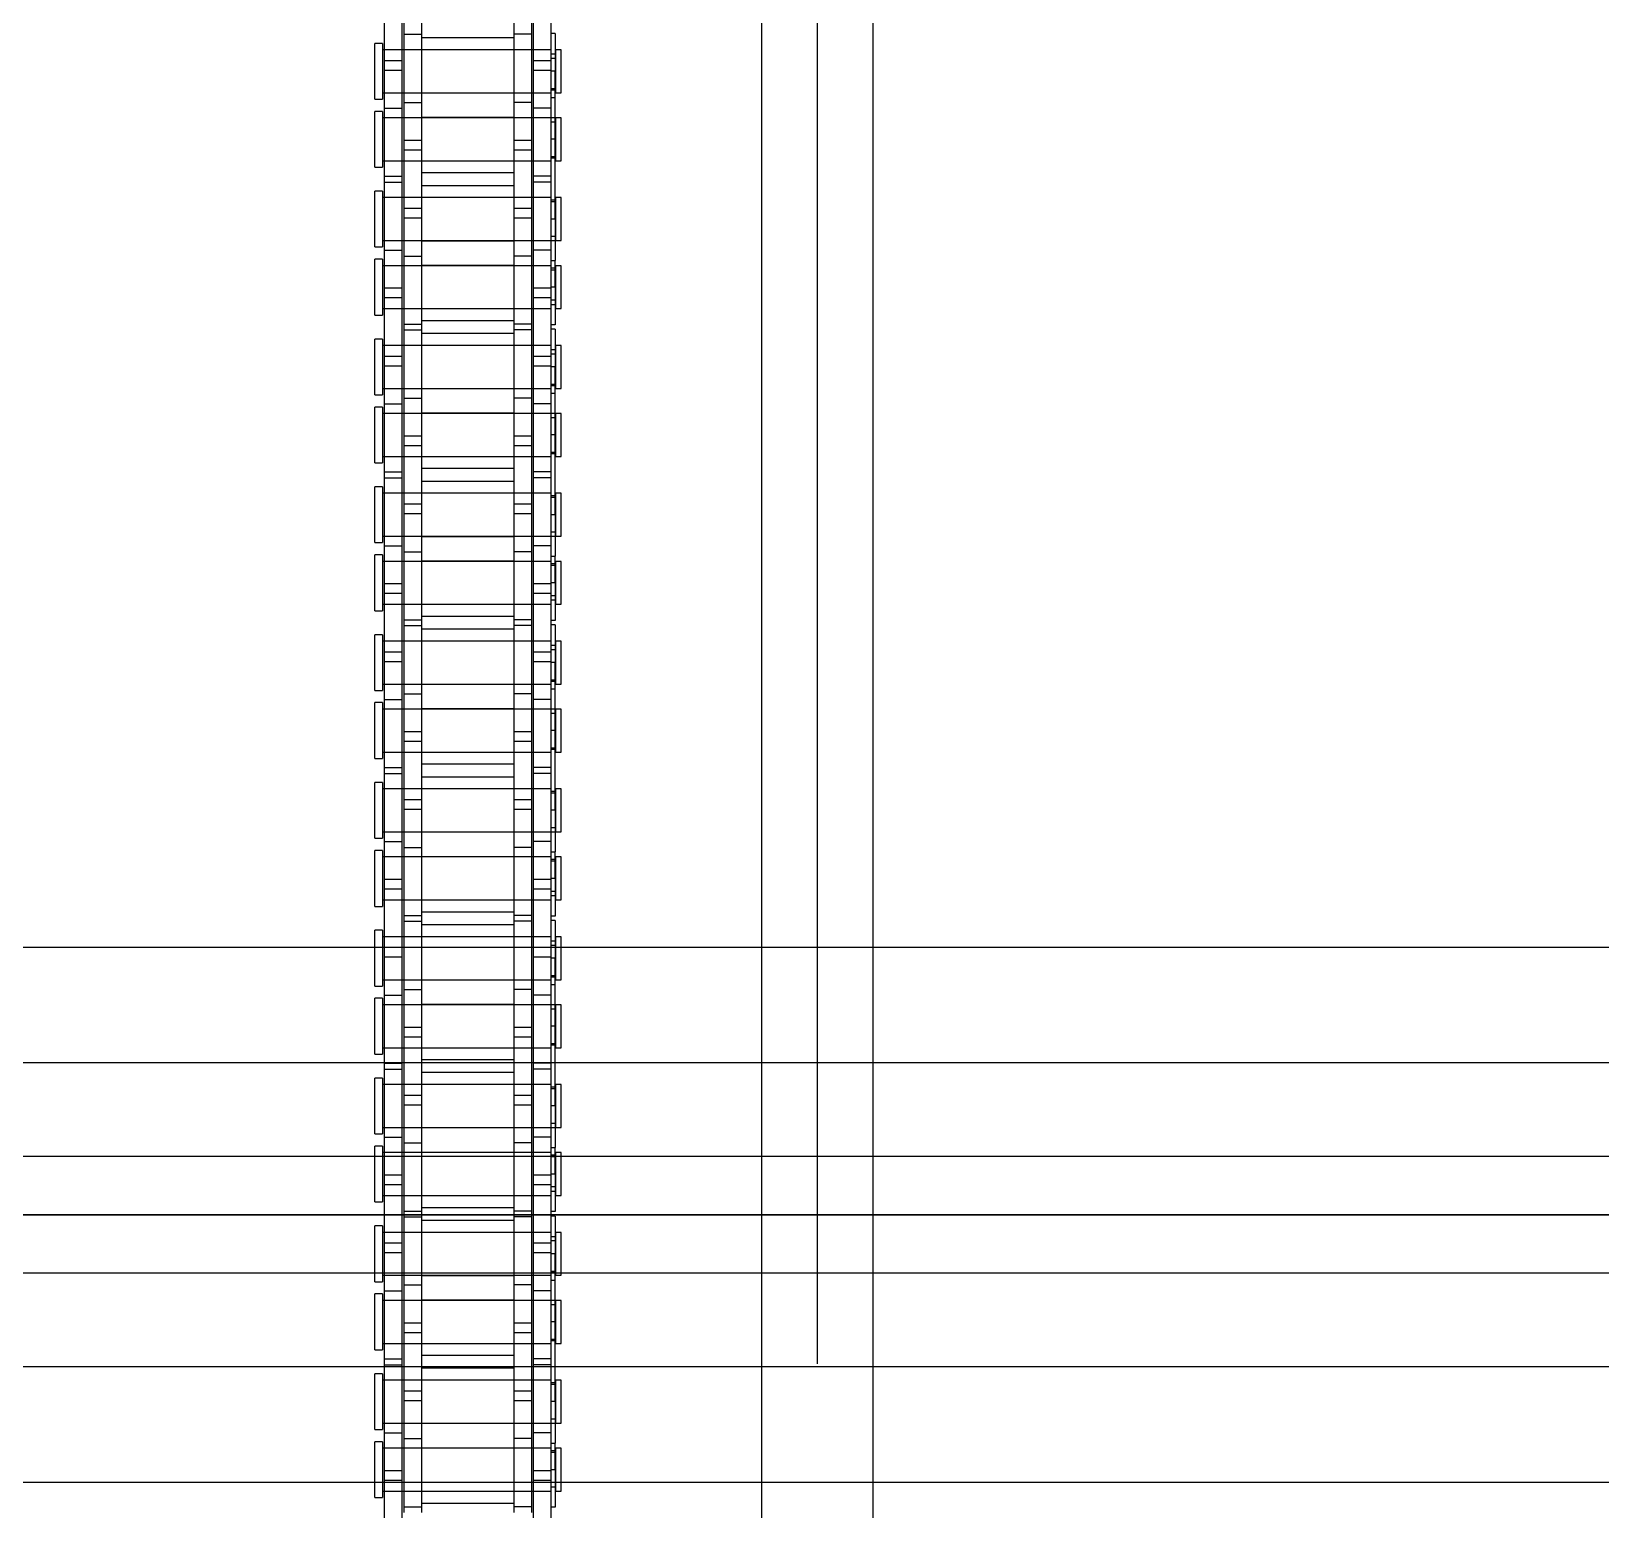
# Model space of a CAD drawing. Header units: metres. Extents: x 0 to 63075, y 0 to 44550.
# Drawn here: x 14317.9 to 14452.7, y 28127.5 to 28254.5 of the extents above; entities that cross this region are included whole.
import ezdxf

# ---------------------------------------------------------------- set-up
doc = ezdxf.new("R2010")
doc.units = ezdxf.units.M
doc.header["$LTSCALE"] = 75
for name, pattern in [('CENTER2', [28.575, 19.05, -3.175, 3.175, -3.175]), ('CENTERX2', [101.6, 63.5, -12.7, 12.7, -12.7]), ('HIDDEN2', [4.7625, 3.175, -1.5875])]:
    doc.linetypes.add(name, pattern=pattern)
for name, color, linetype in [('SC1', 7, 'CENTER2'), ('SDM', 7, 'Continuous'), ('SL1', 8, 'Continuous'), ('SL4', 4, 'Continuous'), ('ST1', 7, 'HIDDEN2')]:
    doc.layers.add(name, color=color, linetype=linetype)

# ---------------------------------------------------------------- blocks, each defined once
blk = doc.blocks.new('A$Cf5d57027')
at = {"layer": 'SL1'}
for p, q in [((3149.62, 5673), (6247.97, 5673)), ((4895.31, 5673), (6432.38, 5673)), ((8187.35, 5663.05), (2887.35, 5663.05)), ((8187.35, 5663.05), (2887.35, 5663.05)), ((6233.91, 5655), (4732.49, 5655)), ((0, 5650), (12183.08, 5650)), ((6788.85, 5650), (2967.86, 5650)), ((4732.49, 5645), (6233.91, 5645)), ((8187.35, 5636.95), (2887.35, 5636.95)), ((8187.35, 5636.95), (2887.35, 5636.95)), ((6247.97, 5627), (3149.62, 5627)), ((6432.38, 5627), (4895.31, 5627))]:
    blk.add_line(p, q, dxfattribs=at)
blk = doc.blocks.new('A$Ca53c419a')
at = {"layer": 'SL4'}
for p, q in [((1009.76, 215.76), (2334.74, 215.76)), ((2334.74, 206.23), (1009.76, 206.23))]:
    blk.add_line(p, q, dxfattribs=at)
at = {"layer": 'ST1'}
for p, q in [((1720.3, 248.16), (1729.4, 248.16)), ((1727.93, 249), (1732.73, 249)), ((1727.93, 249), (1727.93, 248.34)), ((1732.73, 248.34), (1727.93, 248.34)), ((1728.48, 248.34), (1728.48, 233.84)), ((1728.48, 248.16), (1728.48, 246.64)), ((1729.4, 248.16), (1730.26, 248.16)), ((1729.4, 246.64), (1729.4, 248.16)), ((1730.26, 248.16), (1739.35, 248.16)), ((1730.26, 248.16), (1730.26, 246.64)), ((1732.17, 233.84), (1732.17, 248.34)), ((1732.17, 246.64), (1732.17, 248.16)), ((1732.73, 248.34), (1732.73, 249)), ((1733.5, 248.16), (1733.5, 246.64)), ((1733.78, 249), (1738.57, 249)), ((1733.78, 249), (1733.78, 248.34)), ((1738.57, 248.34), (1733.78, 248.34)), ((1734.33, 248.34), (1734.33, 233.84)), ((1734.33, 248.16), (1734.33, 246.64)), ((1738.02, 233.84), (1738.02, 248.34)), ((1738.02, 246.64), (1738.02, 248.16)), ((1738.57, 248.34), (1738.57, 249)), ((1739.35, 248.16), (1739.35, 246.64)), ((1739.35, 248.16), (1745.7, 248.16)), ((1739.85, 248.16), (1739.85, 246.64)), ((1740.63, 249), (1745.43, 249)), ((1740.63, 249), (1740.63, 248.34)), ((1745.43, 248.34), (1740.63, 248.34)), ((1741.18, 248.34), (1741.18, 233.84)), ((1741.18, 248.16), (1741.18, 246.64)), ((1744.87, 233.84), (1744.87, 248.34)), ((1744.87, 246.64), (1744.87, 248.16)), ((1745.43, 248.34), (1745.43, 249)), ((1745.7, 248.16), (1745.7, 246.64)), ((1745.7, 248.16), (1754.8, 248.16)), ((1746.48, 249), (1751.27, 249)), ((1746.48, 249), (1746.48, 248.34)), ((1751.27, 248.34), (1746.48, 248.34)), ((1747.03, 248.34), (1747.03, 233.84)), ((1747.03, 248.16), (1747.03, 246.64)), ((1748.95, 246.64), (1748.95, 248.16)), ((1749.81, 248.16), (1749.81, 246.64)), ((1750.72, 233.84), (1750.72, 248.34)), ((1750.72, 246.64), (1750.72, 248.16)), ((1751.27, 248.34), (1751.27, 249)), ((1753.33, 249), (1758.13, 249)), ((1753.33, 249), (1753.33, 248.34)), ((1758.13, 248.34), (1753.33, 248.34)), ((1753.88, 248.34), (1753.88, 233.84)), ((1753.88, 248.16), (1753.88, 246.64)), ((1754.8, 248.16), (1755.66, 248.16)), ((1754.8, 246.64), (1754.8, 248.16)), ((1755.66, 248.16), (1764.75, 248.16)), ((1755.66, 248.16), (1755.66, 246.64)), ((1757.57, 233.84), (1757.57, 248.34)), ((1757.57, 246.64), (1757.57, 248.16)), ((1758.13, 248.34), (1758.13, 249)), ((1758.9, 248.16), (1758.9, 246.64)), ((1759.18, 249), (1763.97, 249)), ((1759.18, 249), (1759.18, 248.34)), ((1763.97, 248.34), (1759.18, 248.34)), ((1759.73, 248.34), (1759.73, 233.84)), ((1759.73, 248.16), (1759.73, 246.64)), ((1763.42, 233.84), (1763.42, 248.34)), ((1763.42, 246.64), (1763.42, 248.16)), ((1763.97, 248.34), (1763.97, 249)), ((1764.75, 248.16), (1764.75, 246.64)), ((1764.75, 248.16), (1771.1, 248.16)), ((1765.25, 248.16), (1765.25, 246.64)), ((1766.03, 249), (1770.83, 249)), ((1766.03, 249), (1766.03, 248.34)), ((1770.83, 248.34), (1766.03, 248.34)), ((1766.58, 248.34), (1766.58, 233.84)), ((1766.58, 248.16), (1766.58, 246.64)), ((1770.27, 233.84), (1770.27, 248.34)), ((1770.27, 246.64), (1770.27, 248.16)), ((1770.83, 248.34), (1770.83, 249)), ((1771.1, 248.16), (1771.1, 246.64)), ((1771.1, 248.16), (1780.2, 248.16)), ((1771.88, 249), (1776.67, 249)), ((1771.88, 249), (1771.88, 248.34)), ((1776.67, 248.34), (1771.88, 248.34)), ((1772.43, 248.34), (1772.43, 233.84)), ((1772.43, 248.16), (1772.43, 246.64)), ((1774.35, 246.64), (1774.35, 248.16)), ((1775.21, 248.16), (1775.21, 246.64)), ((1776.12, 233.84), (1776.12, 248.34)), ((1776.12, 246.64), (1776.12, 248.16)), ((1776.67, 248.34), (1776.67, 249)), ((1778.73, 249), (1783.53, 249)), ((1778.73, 249), (1778.73, 248.34)), ((1783.53, 248.34), (1778.73, 248.34)), ((1779.28, 248.34), (1779.28, 233.84)), ((1779.28, 248.16), (1779.28, 246.64)), ((1780.2, 248.16), (1781.06, 248.16)), ((1780.2, 246.64), (1780.2, 248.16)), ((1781.06, 248.16), (1790.15, 248.16)), ((1781.06, 248.16), (1781.06, 246.64)), ((1782.97, 233.84), (1782.97, 248.34)), ((1782.97, 246.64), (1782.97, 248.16)), ((1783.53, 248.34), (1783.53, 249)), ((1784.3, 248.16), (1784.3, 246.64)), ((1784.58, 249), (1789.37, 249)), ((1784.58, 249), (1784.58, 248.34)), ((1789.37, 248.34), (1784.58, 248.34)), ((1785.13, 248.34), (1785.13, 233.84)), ((1785.13, 248.16), (1785.13, 246.64)), ((1788.82, 233.84), (1788.82, 248.34)), ((1788.82, 246.64), (1788.82, 248.16)), ((1789.37, 248.34), (1789.37, 249)), ((1790.15, 248.16), (1790.15, 246.64)), ((1790.15, 248.16), (1796.5, 248.16)), ((1790.65, 248.16), (1790.65, 246.64)), ((1791.43, 249), (1796.23, 249)), ((1791.43, 249), (1791.43, 248.34)), ((1796.23, 248.34), (1791.43, 248.34)), ((1791.98, 248.34), (1791.98, 233.84)), ((1791.98, 248.16), (1791.98, 246.64)), ((1795.67, 233.84), (1795.67, 248.34)), ((1795.67, 246.64), (1795.67, 248.16)), ((1796.23, 248.34), (1796.23, 249)), ((1796.5, 248.16), (1796.5, 246.64)), ((1796.5, 248.16), (1805.6, 248.16)), ((1797.28, 249), (1802.07, 249)), ((1797.28, 249), (1797.28, 248.34)), ((1802.07, 248.34), (1797.28, 248.34)), ((1797.83, 248.34), (1797.83, 233.84)), ((1797.83, 248.16), (1797.83, 246.64)), ((1799.75, 246.64), (1799.75, 248.16)), ((1800.61, 248.16), (1800.61, 246.64)), ((1801.52, 233.84), (1801.52, 248.34)), ((1801.52, 246.64), (1801.52, 248.16)), ((1802.07, 248.34), (1802.07, 249)), ((1804.13, 249), (1808.93, 249)), ((1804.13, 249), (1804.13, 248.34)), ((1808.93, 248.34), (1804.13, 248.34)), ((1804.68, 248.34), (1804.68, 233.84)), ((1804.68, 248.16), (1804.68, 246.64)), ((1805.6, 248.16), (1806.46, 248.16)), ((1805.6, 246.64), (1805.6, 248.16)), ((1806.46, 248.16), (1815.55, 248.16)), ((1806.46, 248.16), (1806.46, 246.64)), ((1808.37, 233.84), (1808.37, 248.34)), ((1808.37, 246.64), (1808.37, 248.16)), ((1808.93, 248.34), (1808.93, 249)), ((1809.7, 248.16), (1809.7, 246.64)), ((1809.98, 249), (1814.77, 249)), ((1809.98, 249), (1809.98, 248.34)), ((1814.77, 248.34), (1809.98, 248.34)), ((1810.53, 248.34), (1810.53, 233.84)), ((1810.53, 248.16), (1810.53, 246.64)), ((1814.22, 233.84), (1814.22, 248.34)), ((1814.22, 246.64), (1814.22, 248.16)), ((1814.77, 248.34), (1814.77, 249)), ((1815.55, 248.16), (1815.55, 246.64)), ((1815.55, 248.16), (1821.9, 248.16)), ((1816.05, 248.16), (1816.05, 246.64)), ((1816.83, 249), (1821.63, 249)), ((1816.83, 249), (1816.83, 248.34)), ((1821.63, 248.34), (1816.83, 248.34)), ((1817.38, 248.34), (1817.38, 233.84)), ((1817.38, 248.16), (1817.38, 246.64)), ((1821.07, 233.84), (1821.07, 248.34)), ((1821.07, 246.64), (1821.07, 248.16)), ((1821.63, 248.34), (1821.63, 249)), ((1821.9, 248.16), (1821.9, 246.64)), ((1821.9, 248.16), (1831, 248.16)), ((1822.68, 249), (1827.47, 249)), ((1822.68, 249), (1822.68, 248.34)), ((1827.47, 248.34), (1822.68, 248.34)), ((1823.23, 248.34), (1823.23, 233.84)), ((1823.23, 248.16), (1823.23, 246.64)), ((1825.15, 246.64), (1825.15, 248.16)), ((1826.01, 248.16), (1826.01, 246.64)), ((1826.92, 233.84), (1826.92, 248.34)), ((1826.92, 246.64), (1826.92, 248.16)), ((1827.47, 248.34), (1827.47, 249)), ((1829.53, 249), (1834.33, 249)), ((1829.53, 249), (1829.53, 248.34)), ((1834.33, 248.34), (1829.53, 248.34)), ((1830.08, 248.34), (1830.08, 233.84)), ((1830.08, 248.16), (1830.08, 246.64)), ((1831, 248.16), (1831.86, 248.16)), ((1831, 246.64), (1831, 248.16)), ((1831.86, 248.16), (1840.95, 248.16)), ((1831.86, 248.16), (1831.86, 246.64)), ((1833.77, 233.84), (1833.77, 248.34)), ((1833.77, 246.64), (1833.77, 248.16)), ((1834.33, 248.34), (1834.33, 249)), ((1835.1, 248.16), (1835.1, 246.64)), ((1835.38, 249), (1840.17, 249)), ((1835.38, 249), (1835.38, 248.34)), ((1840.17, 248.34), (1835.38, 248.34)), ((1835.93, 248.34), (1835.93, 233.84)), ((1835.93, 248.16), (1835.93, 246.64)), ((1839.62, 233.84), (1839.62, 248.34)), ((1839.62, 246.64), (1839.62, 248.16)), ((1840.17, 248.34), (1840.17, 249)), ((1840.95, 248.16), (1840.95, 246.64)), ((1840.95, 248.16), (1847.3, 248.16)), ((1841.45, 248.16), (1841.45, 246.64)), ((1842.23, 249), (1847.03, 249)), ((1842.23, 249), (1842.23, 248.34)), ((1847.03, 248.34), (1842.23, 248.34)), ((1842.78, 248.34), (1842.78, 233.84)), ((1842.78, 248.16), (1842.78, 246.64)), ((1846.47, 233.84), (1846.47, 248.34)), ((1846.47, 246.64), (1846.47, 248.16)), ((1847.03, 248.34), (1847.03, 249)), ((1847.3, 248.16), (1847.3, 246.64)), ((1847.3, 248.16), (1856.4, 248.16)), ((1848.08, 249), (1852.87, 249)), ((1848.08, 249), (1848.08, 248.34)), ((1852.87, 248.34), (1848.08, 248.34)), ((1848.63, 248.34), (1848.63, 233.84)), ((1848.63, 248.16), (1848.63, 246.64)), ((1850.55, 246.64), (1850.55, 248.16)), ((1851.41, 248.16), (1851.41, 246.64)), ((1852.32, 233.84), (1852.32, 248.34)), ((1852.32, 246.64), (1852.32, 248.16)), ((1852.87, 248.34), (1852.87, 249)), ((1720.3, 246.64), (1729.4, 246.64)), ((1726.65, 246.48), (1733, 246.48)), ((1727.15, 246.48), (1727.15, 244.96)), ((1728.48, 246.48), (1728.48, 244.96)), ((1729.4, 246.64), (1730.26, 246.64)), ((1730.26, 246.64), (1739.35, 246.64)), ((1732.17, 244.96), (1732.17, 246.48)), ((1733, 246.48), (1733, 244.96)), ((1733, 246.48), (1742.1, 246.48)), ((1734.33, 246.48), (1734.33, 244.96)), ((1736.25, 244.96), (1736.25, 246.48)), ((1737.11, 246.48), (1737.11, 244.96)), ((1738.02, 244.96), (1738.02, 246.48)), ((1739.35, 246.64), (1745.7, 246.64)), ((1741.18, 246.48), (1741.18, 244.96)), ((1742.1, 246.48), (1742.96, 246.48)), ((1742.1, 244.96), (1742.1, 246.48)), ((1742.96, 246.48), (1752.05, 246.48)), ((1742.96, 246.48), (1742.96, 244.96)), ((1744.87, 244.96), (1744.87, 246.48)), ((1745.7, 246.64), (1754.8, 246.64)), ((1746.2, 246.48), (1746.2, 244.96)), ((1747.03, 246.48), (1747.03, 244.96)), ((1750.72, 244.96), (1750.72, 246.48)), ((1752.05, 246.48), (1752.05, 244.96)), ((1752.05, 246.48), (1758.4, 246.48)), ((1752.55, 246.48), (1752.55, 244.96)), ((1753.88, 246.48), (1753.88, 244.96)), ((1754.8, 246.64), (1755.66, 246.64)), ((1755.66, 246.64), (1764.75, 246.64)), ((1757.57, 244.96), (1757.57, 246.48)), ((1758.4, 246.48), (1758.4, 244.96)), ((1758.4, 246.48), (1767.5, 246.48)), ((1759.73, 246.48), (1759.73, 244.96)), ((1761.65, 244.96), (1761.65, 246.48)), ((1762.51, 246.48), (1762.51, 244.96)), ((1763.42, 244.96), (1763.42, 246.48)), ((1764.75, 246.64), (1771.1, 246.64)), ((1766.58, 246.48), (1766.58, 244.96)), ((1767.5, 246.48), (1768.36, 246.48)), ((1767.5, 244.96), (1767.5, 246.48)), ((1768.36, 246.48), (1777.45, 246.48)), ((1768.36, 246.48), (1768.36, 244.96)), ((1770.27, 244.96), (1770.27, 246.48)), ((1771.1, 246.64), (1780.2, 246.64)), ((1771.6, 246.48), (1771.6, 244.96)), ((1772.43, 246.48), (1772.43, 244.96)), ((1776.12, 244.96), (1776.12, 246.48)), ((1777.45, 246.48), (1777.45, 244.96)), ((1777.45, 246.48), (1783.8, 246.48)), ((1777.95, 246.48), (1777.95, 244.96)), ((1779.28, 246.48), (1779.28, 244.96)), ((1780.2, 246.64), (1781.06, 246.64)), ((1781.06, 246.64), (1790.15, 246.64)), ((1782.97, 244.96), (1782.97, 246.48)), ((1783.8, 246.48), (1783.8, 244.96)), ((1783.8, 246.48), (1792.9, 246.48)), ((1785.13, 246.48), (1785.13, 244.96)), ((1787.05, 244.96), (1787.05, 246.48)), ((1787.91, 246.48), (1787.91, 244.96)), ((1788.82, 244.96), (1788.82, 246.48)), ((1790.15, 246.64), (1796.5, 246.64)), ((1791.98, 246.48), (1791.98, 244.96)), ((1792.9, 246.48), (1793.76, 246.48)), ((1792.9, 244.96), (1792.9, 246.48)), ((1793.76, 246.48), (1802.85, 246.48)), ((1793.76, 246.48), (1793.76, 244.96)), ((1795.67, 244.96), (1795.67, 246.48)), ((1796.5, 246.64), (1805.6, 246.64)), ((1797, 246.48), (1797, 244.96)), ((1797.83, 246.48), (1797.83, 244.96)), ((1801.52, 244.96), (1801.52, 246.48)), ((1802.85, 246.48), (1802.85, 244.96)), ((1802.85, 246.48), (1809.2, 246.48)), ((1803.35, 246.48), (1803.35, 244.96)), ((1804.68, 246.48), (1804.68, 244.96)), ((1805.6, 246.64), (1806.46, 246.64)), ((1806.46, 246.64), (1815.55, 246.64)), ((1808.37, 244.96), (1808.37, 246.48)), ((1809.2, 246.48), (1809.2, 244.96)), ((1809.2, 246.48), (1818.3, 246.48)), ((1810.53, 246.48), (1810.53, 244.96)), ((1812.45, 244.96), (1812.45, 246.48)), ((1813.31, 246.48), (1813.31, 244.96)), ((1814.22, 244.96), (1814.22, 246.48)), ((1815.55, 246.64), (1821.9, 246.64)), ((1817.38, 246.48), (1817.38, 244.96)), ((1818.3, 246.48), (1819.16, 246.48)), ((1818.3, 244.96), (1818.3, 246.48)), ((1819.16, 246.48), (1828.25, 246.48)), ((1819.16, 246.48), (1819.16, 244.96)), ((1821.07, 244.96), (1821.07, 246.48)), ((1821.9, 246.64), (1831, 246.64)), ((1822.4, 246.48), (1822.4, 244.96)), ((1823.23, 246.48), (1823.23, 244.96)), ((1826.92, 244.96), (1826.92, 246.48)), ((1828.25, 246.48), (1828.25, 244.96)), ((1828.25, 246.48), (1834.6, 246.48)), ((1828.75, 246.48), (1828.75, 244.96)), ((1830.08, 246.48), (1830.08, 244.96)), ((1831, 246.64), (1831.86, 246.64)), ((1831.86, 246.64), (1840.95, 246.64)), ((1833.77, 244.96), (1833.77, 246.48)), ((1834.6, 246.48), (1834.6, 244.96)), ((1834.6, 246.48), (1843.7, 246.48)), ((1835.93, 246.48), (1835.93, 244.96)), ((1837.85, 244.96), (1837.85, 246.48)), ((1838.71, 246.48), (1838.71, 244.96)), ((1839.62, 244.96), (1839.62, 246.48)), ((1840.95, 246.64), (1847.3, 246.64)), ((1842.78, 246.48), (1842.78, 244.96)), ((1843.7, 246.48), (1844.56, 246.48)), ((1843.7, 244.96), (1843.7, 246.48)), ((1844.56, 246.48), (1853.65, 246.48)), ((1844.56, 246.48), (1844.56, 244.96)), ((1846.47, 244.96), (1846.47, 246.48)), ((1847.3, 246.64), (1856.4, 246.64)), ((1847.8, 246.48), (1847.8, 244.96)), ((1848.63, 246.48), (1848.63, 244.96)), ((1852.32, 244.96), (1852.32, 246.48)), ((1853.65, 246.48), (1853.65, 244.96)), ((1853.65, 246.48), (1860, 246.48)), ((1726.65, 244.96), (1733, 244.96)), ((1727.44, 237.03), (1727.44, 244.96)), ((1728.48, 244.96), (1728.48, 237.03)), ((1732.17, 237.03), (1732.17, 244.96)), ((1732.22, 244.96), (1732.22, 237.03)), ((1733, 244.96), (1742.1, 244.96)), ((1734.29, 237.03), (1734.29, 244.96)), ((1734.33, 244.96), (1734.33, 237.03)), ((1738.02, 237.03), (1738.02, 244.96)), ((1739.07, 244.96), (1739.07, 237.03)), ((1740.14, 237.03), (1740.14, 244.96)), ((1741.18, 244.96), (1741.18, 237.03)), ((1742.1, 244.96), (1742.96, 244.96)), ((1742.96, 244.96), (1752.05, 244.96)), ((1744.87, 237.03), (1744.87, 244.96)), ((1744.92, 244.96), (1744.92, 237.03)), ((1746.99, 237.03), (1746.99, 244.96)), ((1747.03, 244.96), (1747.03, 237.03)), ((1750.72, 237.03), (1750.72, 244.96)), ((1751.77, 244.96), (1751.77, 237.03)), ((1752.05, 244.96), (1758.4, 244.96)), ((1752.84, 237.03), (1752.84, 244.96)), ((1753.88, 244.96), (1753.88, 237.03)), ((1757.57, 237.03), (1757.57, 244.96)), ((1757.62, 244.96), (1757.62, 237.03)), ((1758.4, 244.96), (1767.5, 244.96)), ((1759.69, 237.03), (1759.69, 244.96)), ((1759.73, 244.96), (1759.73, 237.03)), ((1763.42, 237.03), (1763.42, 244.96)), ((1764.47, 244.96), (1764.47, 237.03)), ((1765.54, 237.03), (1765.54, 244.96)), ((1766.58, 244.96), (1766.58, 237.03)), ((1767.5, 244.96), (1768.36, 244.96)), ((1768.36, 244.96), (1777.45, 244.96)), ((1770.27, 237.03), (1770.27, 244.96)), ((1770.32, 244.96), (1770.32, 237.03)), ((1772.39, 237.03), (1772.39, 244.96)), ((1772.43, 244.96), (1772.43, 237.03)), ((1776.12, 237.03), (1776.12, 244.96)), ((1777.17, 244.96), (1777.17, 237.03)), ((1777.45, 244.96), (1783.8, 244.96)), ((1778.24, 237.03), (1778.24, 244.96)), ((1779.28, 244.96), (1779.28, 237.03)), ((1782.97, 237.03), (1782.97, 244.96)), ((1783.02, 244.96), (1783.02, 237.03)), ((1783.8, 244.96), (1792.9, 244.96)), ((1785.09, 237.03), (1785.09, 244.96)), ((1785.13, 244.96), (1785.13, 237.03)), ((1788.82, 237.03), (1788.82, 244.96)), ((1789.87, 244.96), (1789.87, 237.03)), ((1790.94, 237.03), (1790.94, 244.96)), ((1791.98, 244.96), (1791.98, 237.03)), ((1792.9, 244.96), (1793.76, 244.96)), ((1793.76, 244.96), (1802.85, 244.96)), ((1795.67, 237.03), (1795.67, 244.96)), ((1795.72, 244.96), (1795.72, 237.03)), ((1797.79, 237.03), (1797.79, 244.96)), ((1797.83, 244.96), (1797.83, 237.03)), ((1801.52, 237.03), (1801.52, 244.96)), ((1802.57, 244.96), (1802.57, 237.03)), ((1802.85, 244.96), (1809.2, 244.96)), ((1803.64, 237.03), (1803.64, 244.96)), ((1804.68, 244.96), (1804.68, 237.03)), ((1808.37, 237.03), (1808.37, 244.96)), ((1808.42, 244.96), (1808.42, 237.03)), ((1809.2, 244.96), (1818.3, 244.96)), ((1810.49, 237.03), (1810.49, 244.96)), ((1810.53, 244.96), (1810.53, 237.03)), ((1814.22, 237.03), (1814.22, 244.96)), ((1815.27, 244.96), (1815.27, 237.03)), ((1816.34, 237.03), (1816.34, 244.96)), ((1817.38, 244.96), (1817.38, 237.03)), ((1818.3, 244.96), (1819.16, 244.96)), ((1819.16, 244.96), (1828.25, 244.96)), ((1821.07, 237.03), (1821.07, 244.96)), ((1821.12, 244.96), (1821.12, 237.03)), ((1823.19, 237.03), (1823.19, 244.96)), ((1823.23, 244.96), (1823.23, 237.03)), ((1826.92, 237.03), (1826.92, 244.96)), ((1827.97, 244.96), (1827.97, 237.03)), ((1828.25, 244.96), (1834.6, 244.96)), ((1829.04, 237.03), (1829.04, 244.96)), ((1830.08, 244.96), (1830.08, 237.03)), ((1833.77, 237.03), (1833.77, 244.96)), ((1833.82, 244.96), (1833.82, 237.03)), ((1834.6, 244.96), (1843.7, 244.96)), ((1835.89, 237.03), (1835.89, 244.96)), ((1835.93, 244.96), (1835.93, 237.03)), ((1839.62, 237.03), (1839.62, 244.96)), ((1840.67, 244.96), (1840.67, 237.03)), ((1841.74, 237.03), (1841.74, 244.96)), ((1842.78, 244.96), (1842.78, 237.03)), ((1843.7, 244.96), (1844.56, 244.96)), ((1844.56, 244.96), (1853.65, 244.96)), ((1846.47, 237.03), (1846.47, 244.96)), ((1846.52, 244.96), (1846.52, 237.03)), ((1848.59, 237.03), (1848.59, 244.96)), ((1848.63, 244.96), (1848.63, 237.03)), ((1852.32, 237.03), (1852.32, 244.96)), ((1853.37, 244.96), (1853.37, 237.03)), ((1853.65, 244.96), (1860, 244.96)), ((1726.65, 237.03), (1733, 237.03)), ((1727.15, 235.51), (1727.15, 237.03)), ((1728.48, 237.03), (1728.48, 235.51)), ((1732.17, 235.51), (1732.17, 237.03)), ((1733, 235.51), (1733, 237.03)), ((1733, 237.03), (1742.1, 237.03)), ((1734.33, 237.03), (1734.33, 235.51)), ((1736.25, 235.51), (1736.25, 237.03)), ((1737.11, 237.03), (1737.11, 235.51)), ((1738.02, 235.51), (1738.02, 237.03)), ((1741.18, 237.03), (1741.18, 235.51)), ((1742.1, 237.03), (1742.96, 237.03)), ((1742.1, 235.51), (1742.1, 237.03)), ((1742.96, 237.03), (1752.05, 237.03)), ((1742.96, 237.03), (1742.96, 235.51)), ((1744.87, 235.51), (1744.87, 237.03)), ((1746.2, 235.51), (1746.2, 237.03)), ((1747.03, 237.03), (1747.03, 235.51)), ((1750.72, 235.51), (1750.72, 237.03)), ((1752.05, 235.51), (1752.05, 237.03)), ((1752.05, 237.03), (1758.4, 237.03)), ((1752.55, 235.51), (1752.55, 237.03)), ((1753.88, 237.03), (1753.88, 235.51)), ((1757.57, 235.51), (1757.57, 237.03)), ((1758.4, 235.51), (1758.4, 237.03)), ((1758.4, 237.03), (1767.5, 237.03)), ((1759.73, 237.03), (1759.73, 235.51)), ((1761.65, 235.51), (1761.65, 237.03)), ((1762.51, 237.03), (1762.51, 235.51)), ((1763.42, 235.51), (1763.42, 237.03)), ((1766.58, 237.03), (1766.58, 235.51)), ((1767.5, 237.03), (1768.36, 237.03)), ((1767.5, 235.51), (1767.5, 237.03)), ((1768.36, 237.03), (1777.45, 237.03)), ((1768.36, 237.03), (1768.36, 235.51)), ((1770.27, 235.51), (1770.27, 237.03)), ((1771.6, 235.51), (1771.6, 237.03)), ((1772.43, 237.03), (1772.43, 235.51)), ((1776.12, 235.51), (1776.12, 237.03)), ((1777.45, 235.51), (1777.45, 237.03)), ((1777.45, 237.03), (1783.8, 237.03)), ((1777.95, 235.51), (1777.95, 237.03)), ((1779.28, 237.03), (1779.28, 235.51)), ((1782.97, 235.51), (1782.97, 237.03)), ((1783.8, 235.51), (1783.8, 237.03)), ((1783.8, 237.03), (1792.9, 237.03)), ((1785.13, 237.03), (1785.13, 235.51)), ((1787.05, 235.51), (1787.05, 237.03)), ((1787.91, 237.03), (1787.91, 235.51)), ((1788.82, 235.51), (1788.82, 237.03)), ((1791.98, 237.03), (1791.98, 235.51)), ((1792.9, 237.03), (1793.76, 237.03)), ((1792.9, 235.51), (1792.9, 237.03)), ((1793.76, 237.03), (1802.85, 237.03)), ((1793.76, 237.03), (1793.76, 235.51)), ((1795.67, 235.51), (1795.67, 237.03)), ((1797, 235.51), (1797, 237.03)), ((1797.83, 237.03), (1797.83, 235.51)), ((1801.52, 235.51), (1801.52, 237.03)), ((1802.85, 235.51), (1802.85, 237.03)), ((1802.85, 237.03), (1809.2, 237.03)), ((1803.35, 235.51), (1803.35, 237.03)), ((1804.68, 237.03), (1804.68, 235.51)), ((1808.37, 235.51), (1808.37, 237.03)), ((1809.2, 235.51), (1809.2, 237.03)), ((1809.2, 237.03), (1818.3, 237.03)), ((1810.53, 237.03), (1810.53, 235.51)), ((1812.45, 235.51), (1812.45, 237.03)), ((1813.31, 237.03), (1813.31, 235.51)), ((1814.22, 235.51), (1814.22, 237.03)), ((1817.38, 237.03), (1817.38, 235.51)), ((1818.3, 237.03), (1819.16, 237.03)), ((1818.3, 235.51), (1818.3, 237.03)), ((1819.16, 237.03), (1828.25, 237.03)), ((1819.16, 237.03), (1819.16, 235.51)), ((1821.07, 235.51), (1821.07, 237.03)), ((1822.4, 235.51), (1822.4, 237.03)), ((1823.23, 237.03), (1823.23, 235.51)), ((1826.92, 235.51), (1826.92, 237.03)), ((1828.25, 235.51), (1828.25, 237.03)), ((1828.25, 237.03), (1834.6, 237.03)), ((1828.75, 235.51), (1828.75, 237.03)), ((1830.08, 237.03), (1830.08, 235.51)), ((1833.77, 235.51), (1833.77, 237.03)), ((1834.6, 235.51), (1834.6, 237.03)), ((1834.6, 237.03), (1843.7, 237.03)), ((1835.93, 237.03), (1835.93, 235.51)), ((1837.85, 235.51), (1837.85, 237.03)), ((1838.71, 237.03), (1838.71, 235.51)), ((1839.62, 235.51), (1839.62, 237.03)), ((1842.78, 237.03), (1842.78, 235.51)), ((1843.7, 237.03), (1844.56, 237.03)), ((1843.7, 235.51), (1843.7, 237.03)), ((1844.56, 237.03), (1853.65, 237.03)), ((1844.56, 237.03), (1844.56, 235.51)), ((1846.47, 235.51), (1846.47, 237.03)), ((1847.8, 235.51), (1847.8, 237.03)), ((1848.63, 237.03), (1848.63, 235.51)), ((1852.32, 235.51), (1852.32, 237.03)), ((1853.65, 235.51), (1853.65, 237.03)), ((1853.65, 237.03), (1860, 237.03)), ((1720.3, 235.36), (1729.4, 235.36)), ((1726.65, 235.51), (1733, 235.51)), ((1728.48, 235.36), (1728.48, 233.84)), ((1729.4, 235.36), (1730.26, 235.36)), ((1729.4, 233.84), (1729.4, 235.36)), ((1730.26, 235.36), (1739.35, 235.36)), ((1730.26, 235.36), (1730.26, 233.84)), ((1732.17, 233.84), (1732.17, 235.36)), ((1733, 235.51), (1742.1, 235.51)), ((1733.5, 233.84), (1733.5, 235.36)), ((1734.33, 235.36), (1734.33, 233.51)), ((1738.02, 233.84), (1738.02, 235.36)), ((1739.35, 233.84), (1739.35, 235.36)), ((1739.35, 235.36), (1745.7, 235.36)), ((1739.85, 233.84), (1739.85, 235.36)), ((1741.18, 235.36), (1741.18, 233.84)), ((1742.1, 235.51), (1742.96, 235.51)), ((1742.96, 235.51), (1752.05, 235.51)), ((1744.87, 233.51), (1744.87, 235.36)), ((1745.7, 233.84), (1745.7, 235.36)), ((1745.7, 235.36), (1754.8, 235.36)), ((1747.03, 235.36), (1747.03, 233.84)), ((1748.95, 233.84), (1748.95, 235.36)), ((1749.81, 235.36), (1749.81, 233.84)), ((1750.72, 233.84), (1750.72, 235.36)), ((1752.05, 235.51), (1758.4, 235.51)), ((1753.88, 235.36), (1753.88, 233.84)), ((1754.8, 235.36), (1755.66, 235.36)), ((1754.8, 233.84), (1754.8, 235.36)), ((1755.66, 235.36), (1764.75, 235.36)), ((1755.66, 235.36), (1755.66, 233.84)), ((1757.57, 233.84), (1757.57, 235.36)), ((1758.4, 235.51), (1767.5, 235.51)), ((1758.9, 233.84), (1758.9, 235.36)), ((1759.73, 235.36), (1759.73, 233.51)), ((1763.42, 233.84), (1763.42, 235.36)), ((1764.75, 233.84), (1764.75, 235.36)), ((1764.75, 235.36), (1771.1, 235.36)), ((1765.25, 233.84), (1765.25, 235.36)), ((1766.58, 235.36), (1766.58, 233.84)), ((1767.5, 235.51), (1768.36, 235.51)), ((1768.36, 235.51), (1777.45, 235.51)), ((1770.27, 233.51), (1770.27, 235.36)), ((1771.1, 233.84), (1771.1, 235.36)), ((1771.1, 235.36), (1780.2, 235.36)), ((1772.43, 235.36), (1772.43, 233.84)), ((1774.35, 233.84), (1774.35, 235.36)), ((1775.21, 235.36), (1775.21, 233.84)), ((1776.12, 233.84), (1776.12, 235.36)), ((1777.45, 235.51), (1783.8, 235.51)), ((1779.28, 235.36), (1779.28, 233.84)), ((1780.2, 235.36), (1781.06, 235.36)), ((1780.2, 233.84), (1780.2, 235.36)), ((1781.06, 235.36), (1790.15, 235.36)), ((1781.06, 235.36), (1781.06, 233.84)), ((1782.97, 233.84), (1782.97, 235.36)), ((1783.8, 235.51), (1792.9, 235.51)), ((1784.3, 233.84), (1784.3, 235.36)), ((1785.13, 235.36), (1785.13, 233.51)), ((1788.82, 233.84), (1788.82, 235.36)), ((1790.15, 233.84), (1790.15, 235.36)), ((1790.15, 235.36), (1796.5, 235.36)), ((1790.65, 233.84), (1790.65, 235.36)), ((1791.98, 235.36), (1791.98, 233.84)), ((1792.9, 235.51), (1793.76, 235.51)), ((1793.76, 235.51), (1802.85, 235.51)), ((1795.67, 233.51), (1795.67, 235.36)), ((1796.5, 233.84), (1796.5, 235.36)), ((1796.5, 235.36), (1805.6, 235.36)), ((1797.83, 235.36), (1797.83, 233.84)), ((1799.75, 233.84), (1799.75, 235.36)), ((1800.61, 235.36), (1800.61, 233.84)), ((1801.52, 233.84), (1801.52, 235.36)), ((1802.85, 235.51), (1809.2, 235.51)), ((1804.68, 235.36), (1804.68, 233.84)), ((1805.6, 235.36), (1806.46, 235.36)), ((1805.6, 233.84), (1805.6, 235.36)), ((1806.46, 235.36), (1815.55, 235.36)), ((1806.46, 235.36), (1806.46, 233.84)), ((1808.37, 233.84), (1808.37, 235.36)), ((1809.2, 235.51), (1818.3, 235.51)), ((1809.7, 233.84), (1809.7, 235.36)), ((1810.53, 235.36), (1810.53, 233.51)), ((1814.22, 233.84), (1814.22, 235.36)), ((1815.55, 233.84), (1815.55, 235.36)), ((1815.55, 235.36), (1821.9, 235.36)), ((1816.05, 233.84), (1816.05, 235.36)), ((1817.38, 235.36), (1817.38, 233.84)), ((1818.3, 235.51), (1819.16, 235.51)), ((1819.16, 235.51), (1828.25, 235.51)), ((1821.07, 233.51), (1821.07, 235.36)), ((1821.9, 233.84), (1821.9, 235.36)), ((1821.9, 235.36), (1831, 235.36)), ((1823.23, 235.36), (1823.23, 233.84)), ((1825.15, 233.84), (1825.15, 235.36)), ((1826.01, 235.36), (1826.01, 233.84)), ((1826.92, 233.84), (1826.92, 235.36)), ((1828.25, 235.51), (1834.6, 235.51)), ((1830.08, 235.36), (1830.08, 233.84)), ((1831, 235.36), (1831.86, 235.36)), ((1831, 233.84), (1831, 235.36)), ((1831.86, 235.36), (1840.95, 235.36)), ((1831.86, 235.36), (1831.86, 233.84)), ((1833.77, 233.84), (1833.77, 235.36)), ((1834.6, 235.51), (1843.7, 235.51)), ((1835.1, 233.84), (1835.1, 235.36)), ((1835.93, 235.36), (1835.93, 233.51)), ((1839.62, 233.84), (1839.62, 235.36)), ((1840.95, 233.84), (1840.95, 235.36)), ((1840.95, 235.36), (1847.3, 235.36)), ((1841.45, 233.84), (1841.45, 235.36)), ((1842.78, 235.36), (1842.78, 233.84)), ((1843.7, 235.51), (1844.56, 235.51)), ((1844.56, 235.51), (1853.65, 235.51)), ((1846.47, 233.51), (1846.47, 235.36)), ((1847.3, 233.84), (1847.3, 235.36)), ((1847.3, 235.36), (1856.4, 235.36)), ((1848.63, 235.36), (1848.63, 233.84)), ((1850.55, 233.84), (1850.55, 235.36)), ((1851.41, 235.36), (1851.41, 233.84)), ((1852.32, 233.84), (1852.32, 235.36)), ((1853.65, 235.51), (1860, 235.51)), ((1720.3, 233.84), (1729.4, 233.84)), ((1727.1, 233.51), (1727.1, 233.84)), ((1730.33, 233.51), (1727.1, 233.51)), ((1732.17, 233.47), (1728.48, 233.47)), ((1728.48, 233.47), (1728.48, 233)), ((1728.85, 233.84), (1728.85, 233.47)), ((1729.22, 233.51), (1729.22, 233.84)), ((1729.4, 233.84), (1730.26, 233.84)), ((1730.26, 233.84), (1739.35, 233.84)), ((1730.33, 233.51), (1730.33, 233.84)), ((1730.33, 233.51), (1732.62, 233.51)), ((1731.8, 233.47), (1731.8, 233.84)), ((1731.95, 233.51), (1731.95, 233.84)), ((1732.17, 233), (1732.17, 233.47)), ((1732.62, 233.84), (1732.62, 233.51)), ((1736.18, 233.51), (1732.62, 233.51)), ((1738.02, 233.47), (1734.33, 233.47)), ((1734.33, 233.47), (1734.33, 233)), ((1734.7, 233.84), (1734.7, 233.47)), ((1736.18, 233.51), (1736.18, 233.84)), ((1736.18, 233.51), (1748.88, 233.51)), ((1737.65, 233.47), (1737.65, 233.84)), ((1737.8, 233.51), (1737.8, 233.84)), ((1738.02, 233), (1738.02, 233.47)), ((1739.35, 233.84), (1745.7, 233.84)), ((1744.87, 233.47), (1741.18, 233.47)), ((1741.18, 233.47), (1741.18, 233)), ((1741.41, 233.51), (1741.41, 233.84)), ((1741.55, 233.84), (1741.55, 233.47)), ((1743.03, 233.51), (1743.03, 233.84)), ((1744.5, 233.47), (1744.5, 233.84)), ((1744.87, 233), (1744.87, 233.47)), ((1745.7, 233.84), (1754.8, 233.84)), ((1746.58, 233.51), (1746.58, 233.84)), ((1750.72, 233.47), (1747.03, 233.47)), ((1747.03, 233.47), (1747.03, 233)), ((1747.26, 233.51), (1747.26, 233.84)), ((1747.4, 233.84), (1747.4, 233.47)), ((1748.88, 233.51), (1748.88, 233.84)), ((1752.11, 233.51), (1748.88, 233.51)), ((1749.98, 233.51), (1749.98, 233.84)), ((1750.35, 233.47), (1750.35, 233.84)), ((1750.72, 233), (1750.72, 233.47)), ((1752.11, 233.51), (1752.11, 233.84)), ((1752.5, 233.51), (1752.5, 233.84)), ((1755.73, 233.51), (1752.5, 233.51)), ((1757.57, 233.47), (1753.88, 233.47)), ((1753.88, 233.47), (1753.88, 233)), ((1754.25, 233.84), (1754.25, 233.47)), ((1754.62, 233.51), (1754.62, 233.84)), ((1754.8, 233.84), (1755.66, 233.84)), ((1755.66, 233.84), (1764.75, 233.84)), ((1755.73, 233.51), (1755.73, 233.84)), ((1755.73, 233.51), (1758.02, 233.51)), ((1757.2, 233.47), (1757.2, 233.84)), ((1757.35, 233.51), (1757.35, 233.84)), ((1757.57, 233), (1757.57, 233.47)), ((1758.02, 233.84), (1758.02, 233.51)), ((1761.58, 233.51), (1758.02, 233.51)), ((1763.42, 233.47), (1759.73, 233.47)), ((1759.73, 233.47), (1759.73, 233)), ((1760.1, 233.84), (1760.1, 233.47)), ((1761.58, 233.51), (1761.58, 233.84)), ((1761.58, 233.51), (1774.28, 233.51)), ((1763.05, 233.47), (1763.05, 233.84)), ((1763.2, 233.51), (1763.2, 233.84)), ((1763.42, 233), (1763.42, 233.47)), ((1764.75, 233.84), (1771.1, 233.84)), ((1770.27, 233.47), (1766.58, 233.47)), ((1766.58, 233.47), (1766.58, 233)), ((1766.81, 233.51), (1766.81, 233.84)), ((1766.95, 233.84), (1766.95, 233.47)), ((1768.43, 233.51), (1768.43, 233.84)), ((1769.9, 233.47), (1769.9, 233.84)), ((1770.27, 233), (1770.27, 233.47)), ((1771.1, 233.84), (1780.2, 233.84)), ((1771.98, 233.51), (1771.98, 233.84)), ((1776.12, 233.47), (1772.43, 233.47)), ((1772.43, 233.47), (1772.43, 233)), ((1772.66, 233.51), (1772.66, 233.84)), ((1772.8, 233.84), (1772.8, 233.47)), ((1774.28, 233.51), (1774.28, 233.84)), ((1777.51, 233.51), (1774.28, 233.51)), ((1775.38, 233.51), (1775.38, 233.84)), ((1775.75, 233.47), (1775.75, 233.84)), ((1776.12, 233), (1776.12, 233.47)), ((1777.51, 233.51), (1777.51, 233.84)), ((1777.9, 233.51), (1777.9, 233.84)), ((1781.13, 233.51), (1777.9, 233.51)), ((1782.97, 233.47), (1779.28, 233.47)), ((1779.28, 233.47), (1779.28, 233)), ((1779.65, 233.84), (1779.65, 233.47)), ((1780.02, 233.51), (1780.02, 233.84)), ((1780.2, 233.84), (1781.06, 233.84)), ((1781.06, 233.84), (1790.15, 233.84)), ((1781.13, 233.51), (1781.13, 233.84)), ((1781.13, 233.51), (1783.42, 233.51)), ((1782.6, 233.47), (1782.6, 233.84)), ((1782.75, 233.51), (1782.75, 233.84)), ((1782.97, 233), (1782.97, 233.47)), ((1783.42, 233.84), (1783.42, 233.51)), ((1786.98, 233.51), (1783.42, 233.51)), ((1788.82, 233.47), (1785.13, 233.47)), ((1785.13, 233.47), (1785.13, 233)), ((1785.5, 233.84), (1785.5, 233.47)), ((1786.98, 233.51), (1786.98, 233.84)), ((1786.98, 233.51), (1799.68, 233.51)), ((1788.45, 233.47), (1788.45, 233.84)), ((1788.6, 233.51), (1788.6, 233.84)), ((1788.82, 233), (1788.82, 233.47)), ((1790.15, 233.84), (1796.5, 233.84)), ((1795.67, 233.47), (1791.98, 233.47)), ((1791.98, 233.47), (1791.98, 233)), ((1792.21, 233.51), (1792.21, 233.84)), ((1792.35, 233.84), (1792.35, 233.47)), ((1793.83, 233.51), (1793.83, 233.84)), ((1795.3, 233.47), (1795.3, 233.84)), ((1795.67, 233), (1795.67, 233.47)), ((1796.5, 233.84), (1805.6, 233.84)), ((1797.38, 233.51), (1797.38, 233.84)), ((1801.52, 233.47), (1797.83, 233.47)), ((1797.83, 233.47), (1797.83, 233)), ((1798.06, 233.51), (1798.06, 233.84)), ((1798.2, 233.84), (1798.2, 233.47)), ((1799.68, 233.51), (1799.68, 233.84)), ((1802.91, 233.51), (1799.68, 233.51)), ((1800.78, 233.51), (1800.78, 233.84)), ((1801.15, 233.47), (1801.15, 233.84)), ((1801.52, 233), (1801.52, 233.47)), ((1802.91, 233.51), (1802.91, 233.84)), ((1803.3, 233.51), (1803.3, 233.84)), ((1806.53, 233.51), (1803.3, 233.51)), ((1808.37, 233.47), (1804.68, 233.47)), ((1804.68, 233.47), (1804.68, 233)), ((1805.05, 233.84), (1805.05, 233.47)), ((1805.42, 233.51), (1805.42, 233.84)), ((1805.6, 233.84), (1806.46, 233.84)), ((1806.46, 233.84), (1815.55, 233.84)), ((1806.53, 233.51), (1806.53, 233.84)), ((1806.53, 233.51), (1808.82, 233.51)), ((1808, 233.47), (1808, 233.84)), ((1808.15, 233.51), (1808.15, 233.84)), ((1808.37, 233), (1808.37, 233.47)), ((1808.82, 233.84), (1808.82, 233.51)), ((1812.38, 233.51), (1808.82, 233.51)), ((1814.22, 233.47), (1810.53, 233.47)), ((1810.53, 233.47), (1810.53, 233)), ((1810.9, 233.84), (1810.9, 233.47)), ((1812.38, 233.51), (1812.38, 233.84)), ((1812.38, 233.51), (1825.08, 233.51)), ((1813.85, 233.47), (1813.85, 233.84)), ((1814, 233.51), (1814, 233.84)), ((1814.22, 233), (1814.22, 233.47)), ((1815.55, 233.84), (1821.9, 233.84)), ((1821.07, 233.47), (1817.38, 233.47)), ((1817.38, 233.47), (1817.38, 233)), ((1817.61, 233.51), (1817.61, 233.84)), ((1817.75, 233.84), (1817.75, 233.47)), ((1819.23, 233.51), (1819.23, 233.84)), ((1820.7, 233.47), (1820.7, 233.84)), ((1821.07, 233), (1821.07, 233.47)), ((1821.9, 233.84), (1831, 233.84)), ((1822.78, 233.51), (1822.78, 233.84)), ((1826.92, 233.47), (1823.23, 233.47)), ((1823.23, 233.47), (1823.23, 233)), ((1823.46, 233.51), (1823.46, 233.84)), ((1823.6, 233.84), (1823.6, 233.47)), ((1825.08, 233.51), (1825.08, 233.84)), ((1828.31, 233.51), (1825.08, 233.51)), ((1826.18, 233.51), (1826.18, 233.84)), ((1826.55, 233.47), (1826.55, 233.84)), ((1826.92, 233), (1826.92, 233.47)), ((1828.31, 233.51), (1828.31, 233.84)), ((1828.7, 233.51), (1828.7, 233.84)), ((1831.93, 233.51), (1828.7, 233.51)), ((1833.77, 233.47), (1830.08, 233.47)), ((1830.08, 233.47), (1830.08, 233)), ((1830.45, 233.84), (1830.45, 233.47)), ((1830.82, 233.51), (1830.82, 233.84)), ((1831, 233.84), (1831.86, 233.84)), ((1831.86, 233.84), (1840.95, 233.84)), ((1831.93, 233.51), (1831.93, 233.84)), ((1831.93, 233.51), (1834.22, 233.51)), ((1833.4, 233.47), (1833.4, 233.84)), ((1833.55, 233.51), (1833.55, 233.84)), ((1833.77, 233), (1833.77, 233.47)), ((1834.22, 233.84), (1834.22, 233.51)), ((1837.78, 233.51), (1834.22, 233.51)), ((1839.62, 233.47), (1835.93, 233.47)), ((1835.93, 233.47), (1835.93, 233)), ((1836.3, 233.84), (1836.3, 233.47)), ((1837.78, 233.51), (1837.78, 233.84)), ((1837.78, 233.51), (1850.48, 233.51)), ((1839.25, 233.47), (1839.25, 233.84)), ((1839.4, 233.51), (1839.4, 233.84)), ((1839.62, 233), (1839.62, 233.47)), ((1840.95, 233.84), (1847.3, 233.84)), ((1846.47, 233.47), (1842.78, 233.47)), ((1842.78, 233.47), (1842.78, 233)), ((1843.01, 233.51), (1843.01, 233.84)), ((1843.15, 233.84), (1843.15, 233.47)), ((1844.63, 233.51), (1844.63, 233.84)), ((1846.1, 233.47), (1846.1, 233.84)), ((1846.47, 233), (1846.47, 233.47)), ((1847.3, 233.84), (1856.4, 233.84)), ((1848.18, 233.51), (1848.18, 233.84)), ((1852.32, 233.47), (1848.63, 233.47)), ((1848.63, 233.47), (1848.63, 233)), ((1848.86, 233.51), (1848.86, 233.84)), ((1849, 233.84), (1849, 233.47)), ((1850.48, 233.51), (1850.48, 233.84)), ((1853.71, 233.51), (1850.48, 233.51)), ((1851.58, 233.51), (1851.58, 233.84)), ((1851.95, 233.47), (1851.95, 233.84)), ((1852.32, 233), (1852.32, 233.47)), ((1853.71, 233.51), (1853.71, 233.84)), ((1728.48, 233), (1732.17, 233)), ((1734.33, 233), (1738.02, 233)), ((1741.18, 233), (1744.87, 233)), ((1747.03, 233), (1750.72, 233)), ((1753.88, 233), (1757.57, 233)), ((1759.73, 233), (1763.42, 233)), ((1766.58, 233), (1770.27, 233)), ((1772.43, 233), (1776.12, 233)), ((1779.28, 233), (1782.97, 233)), ((1785.13, 233), (1788.82, 233)), ((1791.98, 233), (1795.67, 233)), ((1797.83, 233), (1801.52, 233)), ((1804.68, 233), (1808.37, 233)), ((1810.53, 233), (1814.22, 233)), ((1817.38, 233), (1821.07, 233)), ((1823.23, 233), (1826.92, 233)), ((1830.08, 233), (1833.77, 233)), ((1835.93, 233), (1839.62, 233)), ((1842.78, 233), (1846.47, 233)), ((1848.63, 233), (1852.32, 233)), ((1009.76, 215.76), (2334.74, 215.76)), ((2334.74, 211), (1009.76, 211))]:
    blk.add_line(p, q, dxfattribs=at)

msp = doc.modelspace()

# ---------------------------------------------------------------- linework, layer by layer
at = {"layer": 'SC1', "color": 7, "linetype": 'CENTERX2', "lineweight": 9}
msp.add_line((21778.97, 28152.59), (6016.77, 28152.59), dxfattribs=at)

# ---------------------------------------------------------------- block references
at = {"layer": 'SDM'}
msp.add_blockref('A$Cf5d57027', (8259.51, 22502.83), dxfattribs=at)
at = {"layer": 'SDM', "rotation": 90}
msp.add_blockref('A$Ca53c419a', (14596.36, 26400.6), dxfattribs=at)

doc.saveas('drawing.dxf')
